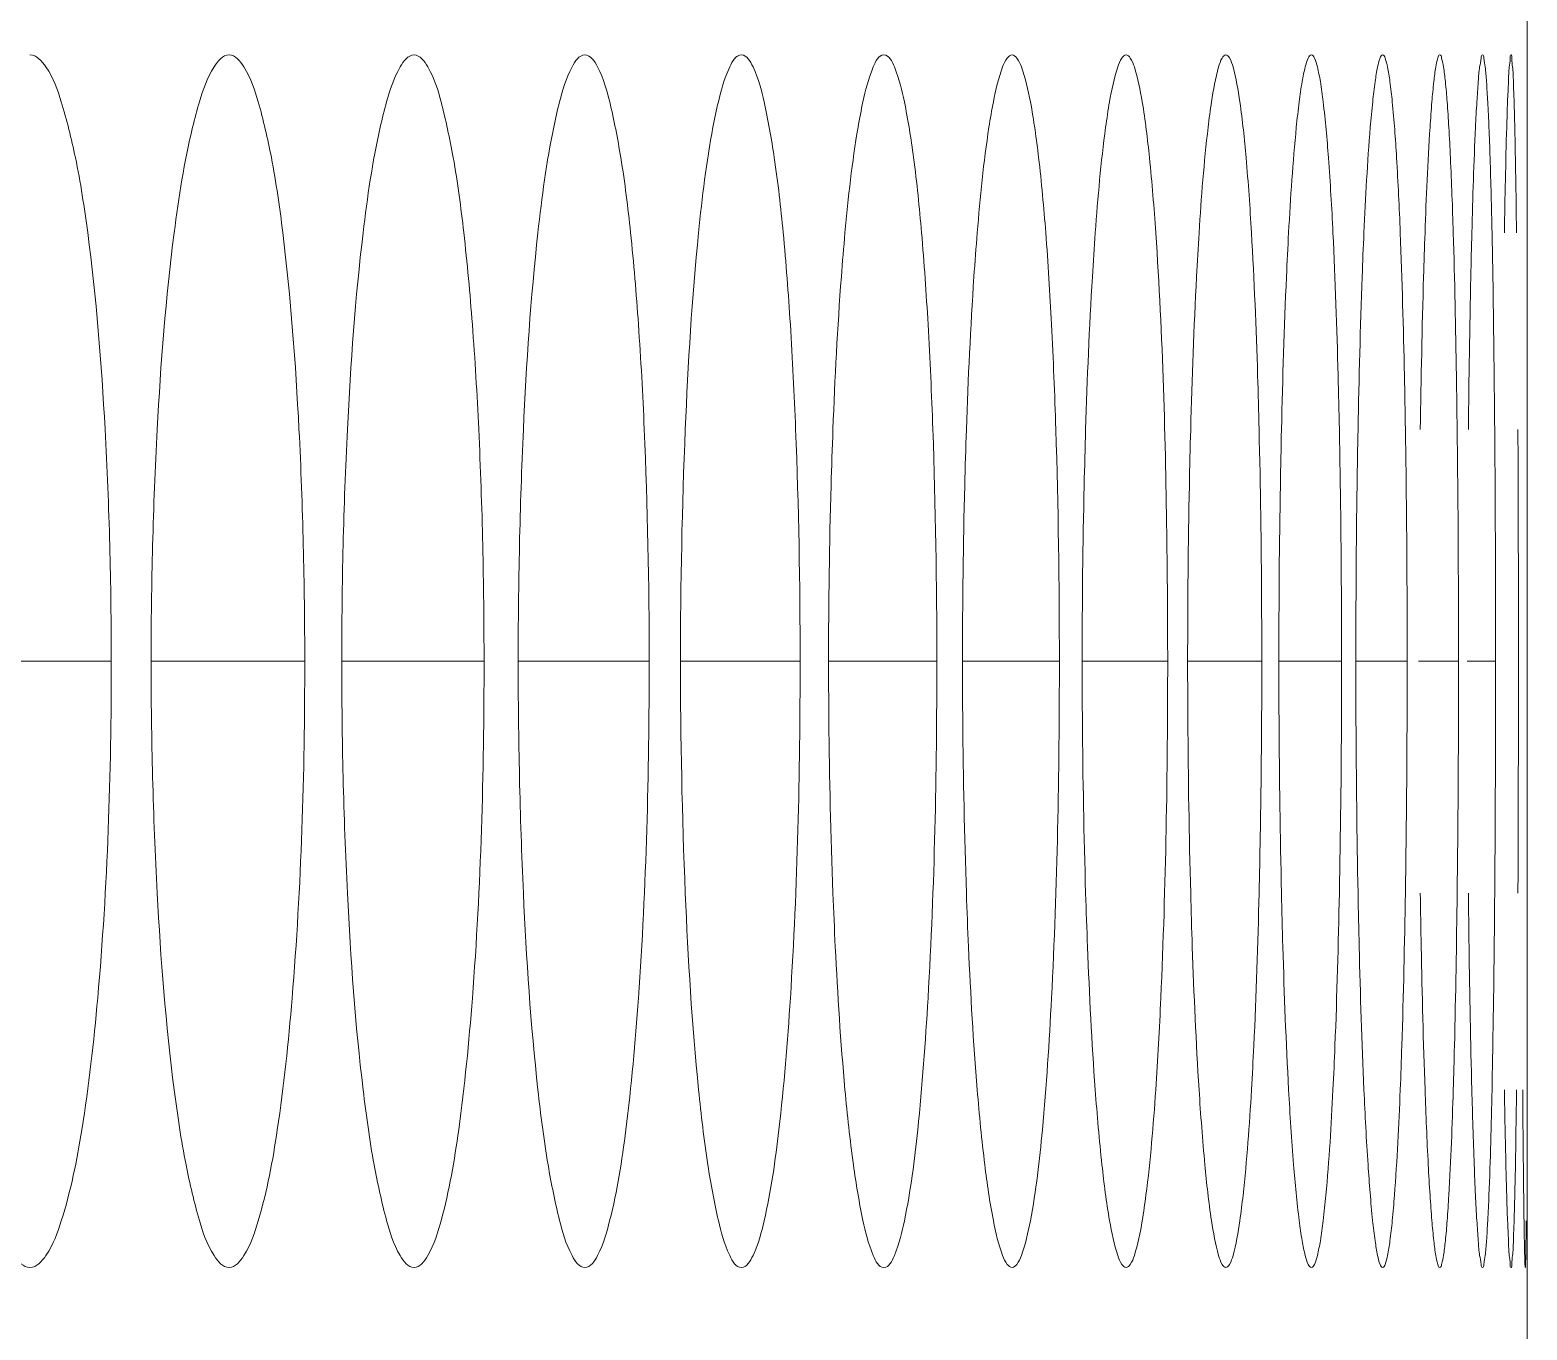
# Model space of a CAD drawing. Header units: millimetres. Extents: x 1177 to 4147, y 93 to 2194.
# Drawn here: x 2916.4 to 2923.81, y 1375.27 to 1381.71 of the extents above; entities that cross this region are included whole.
import ezdxf

# ---------------------------------------------------------------- set-up
doc = ezdxf.new("R2010")
doc.units = ezdxf.units.MM
doc.header["$LTSCALE"] = 0.1
doc.layers.get('0').update_dxf_attribs({"lineweight": 13})
doc.layers.add('标注', color=251, linetype='Continuous', lineweight=9)

msp = doc.modelspace()

# ---------------------------------------------------------------- linework, layer by layer
msp.add_line((2923.8102, 1348.8948), (2923.8102, 1914.8948))
at = {"layer": '标注'}
for p, q in [((2923.8102, 1381.5824), (2923.8102, 1382.0776)), ((2915.9881, 1378.5824), (2916.8043, 1378.5824)), ((2917.0014, 1378.5824), (2917.7616, 1378.5824)), ((2917.9447, 1378.5824), (2918.6489, 1378.5824)), ((2918.8179, 1378.5824), (2919.466, 1378.5824)), ((2919.621, 1378.5824), (2920.2129, 1378.5824)), ((2920.3538, 1378.5824), (2920.8895, 1378.5824)), ((2921.0164, 1378.5824), (2921.4959, 1378.5824)), ((2921.6087, 1378.5824), (2922.0318, 1378.5824)), ((2922.1306, 1378.5824), (2922.4974, 1378.5824)), ((2922.582, 1378.5824), (2922.8924, 1378.5824)), ((2922.963, 1378.5824), (2923.217, 1378.5824)), ((2923.2735, 1378.5824), (2923.4711, 1378.5824)), ((2923.5134, 1378.5824), (2923.6545, 1378.5824)), ((2923.8102, 1375.0872), (2923.8102, 1375.5824))]:
    msp.add_line(p, q, dxfattribs=at)
for points, knots in [([(2916.8043, 1378.5824), (2916.8043, 1378.965), (2916.7862, 1379.6732), (2916.7202, 1380.5065), (2916.6381, 1381.0447), (2916.5684, 1381.3235), (2916.5097, 1381.4963), (2916.4348, 1381.5824), (2916.4018, 1381.5824)], [0, 0, 0, 0, 0.373515, 0.691581, 0.813864, 0.906521, 0.967776, 1, 1, 1, 1]), ([(2917.3871, 1381.5824), (2917.3554, 1381.5824), (2917.2847, 1381.4933), (2917.2593, 1381.4101), (2917.2409, 1381.3506)], [0, 0, 0, 0, 0.337498, 1, 1, 1, 1]), ([(2917.7616, 1378.5824), (2917.7616, 1378.965), (2917.7449, 1379.6728), (2917.6834, 1380.5063), (2917.6073, 1381.044), (2917.5421, 1381.3235), (2917.4885, 1381.4935), (2917.4187, 1381.5824), (2917.3871, 1381.5824)], [0, 0, 0, 0, 0.374562, 0.693368, 0.815782, 0.908329, 0.969088, 1, 1, 1, 1]), ([(2918.3024, 1381.5824), (2918.2721, 1381.5824), (2918.2067, 1381.4904), (2918.1839, 1381.4098), (2918.1669, 1381.3506)], [0, 0, 0, 0, 0.329816, 1, 1, 1, 1]), ([(2918.6489, 1378.5824), (2918.6489, 1378.965), (2918.6368, 1379.5213), (2918.5953, 1380.228), (2918.5542, 1380.6774), (2918.5063, 1381.0434), (2918.4458, 1381.3237), (2918.3971, 1381.4906), (2918.3326, 1381.5824), (2918.3024, 1381.5824)], [0, 0, 0, 0, 0.375551, 0.545723, 0.695098, 0.817639, 0.910083, 0.970374, 1, 1, 1, 1]), ([(2919.1475, 1381.5824), (2919.1186, 1381.5824), (2919.0589, 1381.4872), (2919.0384, 1381.4096), (2919.0228, 1381.3506)], [0, 0, 0, 0, 0.321971, 1, 1, 1, 1]), ([(2919.466, 1378.5824), (2919.466, 1378.965), (2919.4549, 1379.5212), (2919.4168, 1380.2278), (2919.3791, 1380.6774), (2919.3351, 1381.0427), (2919.2795, 1381.324), (2919.2353, 1381.4876), (2919.1764, 1381.5824), (2919.1475, 1381.5824)], [0, 0, 0, 0, 0.376511, 0.547075, 0.696737, 0.819409, 0.911768, 0.971624, 1, 1, 1, 1]), ([(2919.9226, 1381.5824), (2919.8949, 1381.5824), (2919.8413, 1381.484), (2919.8227, 1381.4093), (2919.8085, 1381.3506)], [0, 0, 0, 0, 0.314028, 1, 1, 1, 1]), ([(2920.2129, 1378.5824), (2920.2129, 1378.965), (2920.2028, 1379.5211), (2920.1682, 1380.2277), (2920.1338, 1380.6774), (2920.0937, 1381.042), (2920.0431, 1381.3244), (2920.0029, 1381.4844), (2919.9501, 1381.5824), (2919.9226, 1381.5824)], [0, 0, 0, 0, 0.37742, 0.548358, 0.698293, 0.821093, 0.913378, 0.972833, 1, 1, 1, 1]), ([(2920.6273, 1381.5824), (2920.6009, 1381.5824), (2920.5539, 1381.4806), (2920.5369, 1381.4091), (2920.524, 1381.3506)], [0, 0, 0, 0, 0.306066, 1, 1, 1, 1]), ([(2920.8895, 1378.5824), (2920.8895, 1378.965), (2920.8805, 1379.5211), (2920.8492, 1380.2276), (2920.8182, 1380.6775), (2920.782, 1381.0412), (2920.7367, 1381.3251), (2920.6999, 1381.4811), (2920.6536, 1381.5824), (2920.6273, 1381.5824)], [0, 0, 0, 0, 0.378273, 0.549562, 0.699757, 0.822681, 0.914904, 0.973991, 1, 1, 1, 1]), ([(2921.2618, 1381.5824), (2921.2525, 1381.5824), (2921.2304, 1381.5618), (2921.1983, 1381.4848), (2921.1807, 1381.4089), (2921.1693, 1381.3506)], [0, 0, 0, 0, 0.108893, 0.304684, 1, 1, 1, 1]), ([(2921.4959, 1378.5824), (2921.4959, 1378.9649), (2921.4879, 1379.5207), (2921.4599, 1380.2279), (2921.4328, 1380.6761), (2921.399, 1381.0442), (2921.3621, 1381.3171), (2921.3245, 1381.4846), (2921.293, 1381.5618), (2921.2711, 1381.5824), (2921.2618, 1381.5824)], [0, 0, 0, 0, 0.378765, 0.550246, 0.700564, 0.823511, 0.915608, 0.974317, 0.990824, 1, 1, 1, 1]), ([(2921.8259, 1381.5824), (2921.8174, 1381.5824), (2921.7976, 1381.5606), (2921.77, 1381.4846), (2921.7542, 1381.4087), (2921.7441, 1381.3506)], [0, 0, 0, 0, 0.101909, 0.296587, 1, 1, 1, 1]), ([(2921.9727, 1380.703), (2921.9643, 1380.8269), (2921.9467, 1381.0438), (2921.9146, 1381.3162), (2921.881, 1381.4844), (2921.8541, 1381.5606), (2921.8344, 1381.5824), (2921.8259, 1381.5824)], [0, 0, 0, 0, 0.412795, 0.721593, 0.917535, 0.971685, 1, 1, 1, 1]), ([(2922.3196, 1381.5824), (2922.3118, 1381.5824), (2922.2946, 1381.5592), (2922.2712, 1381.4848), (2922.2574, 1381.4086), (2922.2486, 1381.3506)], [0, 0, 0, 0, 0.094921, 0.288654, 1, 1, 1, 1]), ([(2922.4465, 1380.703), (2922.4393, 1380.8268), (2922.424, 1381.0438), (2922.3966, 1381.3153), (2922.3672, 1381.4846), (2922.3445, 1381.5592), (2922.3274, 1381.5824), (2922.3196, 1381.5824)], [0, 0, 0, 0, 0.414841, 0.724795, 0.920667, 0.973938, 1, 1, 1, 1]), ([(2922.7429, 1381.5824), (2922.7357, 1381.5824), (2922.7214, 1381.5576), (2922.71, 1381.5157), (2922.6948, 1381.441), (2922.6869, 1381.3839), (2922.6827, 1381.3506)], [0, 0, 0, 0, 0.088051, 0.280963, 0.585765, 1, 1, 1, 1]), ([(2922.8498, 1380.703), (2922.8437, 1380.8268), (2922.8313, 1381.0426), (2922.8093, 1381.2926), (2922.7898, 1381.441), (2922.7752, 1381.5156), (2922.7642, 1381.5576), (2922.75, 1381.5824), (2922.7429, 1381.5824)], [0, 0, 0, 0, 0.416674, 0.727673, 0.840561, 0.923587, 0.976084, 1, 1, 1, 1]), ([(2923.0956, 1381.5824), (2923.0891, 1381.5824), (2923.0781, 1381.556), (2923.0685, 1381.516), (2923.0562, 1381.4406), (2923.0497, 1381.3839), (2923.0462, 1381.3506)], [0, 0, 0, 0, 0.08156, 0.273914, 0.581123, 1, 1, 1, 1]), ([(2923.1827, 1380.703), (2923.1777, 1380.8268), (2923.1676, 1381.0424), (2923.1499, 1381.2927), (2923.1339, 1381.4406), (2923.1222, 1381.516), (2923.113, 1381.5559), (2923.1021, 1381.5824), (2923.0956, 1381.5824)], [0, 0, 0, 0, 0.418337, 0.730308, 0.843348, 0.926219, 0.978065, 1, 1, 1, 1]), ([(2923.3779, 1381.5824), (2923.3719, 1381.5824), (2923.3649, 1381.5543), (2923.3563, 1381.5165), (2923.3473, 1381.4402), (2923.342, 1381.3839), (2923.3393, 1381.3506)], [0, 0, 0, 0, 0.07568, 0.267653, 0.577032, 1, 1, 1, 1]), ([(2923.445, 1380.703), (2923.4412, 1380.8267), (2923.435, 1381.0008), (2923.4239, 1381.2163), (2923.4158, 1381.3424), (2923.4074, 1381.4402), (2923.3989, 1381.5165), (2923.3908, 1381.5542), (2923.3839, 1381.5824), (2923.3779, 1381.5824)], [0, 0, 0, 0, 0.419744, 0.590146, 0.732557, 0.845737, 0.928497, 0.979815, 1, 1, 1, 1]), ([(2923.5896, 1381.5824), (2923.5841, 1381.5824), (2923.5816, 1381.5526), (2923.5732, 1381.5171), (2923.568, 1381.4398), (2923.5638, 1381.3839), (2923.5618, 1381.3506)], [0, 0, 0, 0, 0.070746, 0.262489, 0.57368, 1, 1, 1, 1]), ([(2923.6367, 1380.703), (2923.6341, 1380.8267), (2923.6299, 1381.0008), (2923.6221, 1381.2163), (2923.6166, 1381.3424), (2923.6101, 1381.4398), (2923.6055, 1381.517), (2923.5974, 1381.5526), (2923.5951, 1381.5824), (2923.5896, 1381.5824)], [0, 0, 0, 0, 0.42086, 0.591659, 0.73434, 0.847642, 0.930328, 0.98125, 1, 1, 1, 1]), ([(2923.7308, 1381.5824), (2923.7256, 1381.5824), (2923.7284, 1381.5513), (2923.7193, 1381.5176), (2923.7183, 1381.4394), (2923.715, 1381.3838), (2923.7137, 1381.3506)], [0, 0, 0, 0, 0.067135, 0.25876, 0.571272, 1, 1, 1, 1]), ([(2923.7579, 1380.703), (2923.7565, 1380.8267), (2923.7542, 1381.0008), (2923.7496, 1381.2162), (2923.7469, 1381.3425), (2923.7421, 1381.4394), (2923.7418, 1381.5175), (2923.7329, 1381.5513), (2923.736, 1381.5824), (2923.7308, 1381.5824)], [0, 0, 0, 0, 0.421633, 0.592708, 0.735581, 0.848973, 0.931617, 0.982277, 1, 1, 1, 1]), ([(2917.2409, 1381.3506), (2917.2281, 1381.3091), (2917.1717, 1381.0963), (2917.1381, 1380.8781), (2917.1154, 1380.703)], [0, 0, 0, 0, 0.197424, 1, 1, 1, 1]), ([(2918.1669, 1381.3506), (2918.155, 1381.3091), (2918.1026, 1381.0958), (2918.0715, 1380.878), (2918.0505, 1380.703)], [0, 0, 0, 0, 0.196983, 1, 1, 1, 1]), ([(2919.0228, 1381.3506), (2919.0118, 1381.309), (2918.9635, 1381.0954), (2918.9349, 1380.8778), (2918.9155, 1380.703)], [0, 0, 0, 0, 0.196571, 1, 1, 1, 1]), ([(2919.8085, 1381.3506), (2919.7985, 1381.309), (2919.7542, 1381.095), (2919.7281, 1380.8777), (2919.7104, 1380.703)], [0, 0, 0, 0, 0.196188, 1, 1, 1, 1]), ([(2920.524, 1381.3506), (2920.5149, 1381.3089), (2920.4747, 1381.0946), (2920.4511, 1380.8776), (2920.435, 1380.703)], [0, 0, 0, 0, 0.195836, 1, 1, 1, 1]), ([(2921.1693, 1381.3506), (2921.1611, 1381.3089), (2921.125, 1381.0942), (2921.1038, 1380.8774), (2921.0894, 1380.703)], [0, 0, 0, 0, 0.195515, 1, 1, 1, 1]), ([(2921.7441, 1381.3506), (2921.7369, 1381.3088), (2921.7049, 1381.0939), (2921.6862, 1380.8773), (2921.6734, 1380.703)], [0, 0, 0, 0, 0.195227, 1, 1, 1, 1]), ([(2922.2486, 1381.3506), (2922.2423, 1381.3088), (2922.2145, 1381.0937), (2922.1982, 1380.8772), (2922.1871, 1380.703)], [0, 0, 0, 0, 0.194971, 1, 1, 1, 1]), ([(2922.6827, 1381.3506), (2922.6773, 1381.3088), (2922.6536, 1381.0934), (2922.6397, 1380.8772), (2922.6303, 1380.703)], [0, 0, 0, 0, 0.194751, 1, 1, 1, 1]), ([(2923.0462, 1381.3506), (2923.0418, 1381.3087), (2923.0223, 1381.0932), (2923.0108, 1380.8771), (2923.003, 1380.703)], [0, 0, 0, 0, 0.194565, 1, 1, 1, 1]), ([(2923.3393, 1381.3506), (2923.3358, 1381.3087), (2923.3204, 1381.0931), (2923.3114, 1380.877), (2923.3052, 1380.703)], [0, 0, 0, 0, 0.194414, 1, 1, 1, 1]), ([(2923.5618, 1381.3506), (2923.5592, 1381.3087), (2923.548, 1381.093), (2923.5414, 1380.877), (2923.5369, 1380.703)], [0, 0, 0, 0, 0.194299, 1, 1, 1, 1]), ([(2923.7137, 1381.3506), (2923.7121, 1381.3087), (2923.7051, 1381.0929), (2923.7009, 1380.877), (2923.698, 1380.703)], [0, 0, 0, 0, 0.194221, 1, 1, 1, 1]), ([(2917.1154, 1380.703), (2917.0737, 1380.38), (2917.0197, 1379.6731), (2917.0014, 1378.9649), (2917.0014, 1378.5824)], [0, 0, 0, 0, 0.459902, 1, 1, 1, 1]), ([(2918.0505, 1380.703), (2918.0118, 1380.3798), (2917.9617, 1379.6729), (2917.9447, 1378.9649), (2917.9447, 1378.5824)], [0, 0, 0, 0, 0.459787, 1, 1, 1, 1]), ([(2918.9155, 1380.703), (2918.8798, 1380.3796), (2918.8336, 1379.6727), (2918.8179, 1378.9648), (2918.8179, 1378.5824)], [0, 0, 0, 0, 0.45968, 1, 1, 1, 1]), ([(2919.7104, 1380.703), (2919.6776, 1380.3794), (2919.6354, 1379.6725), (2919.621, 1378.9648), (2919.621, 1378.5824)], [0, 0, 0, 0, 0.459581, 1, 1, 1, 1]), ([(2920.435, 1380.703), (2920.4284, 1380.6304), (2920.4018, 1380.3064), (2920.3851, 1379.9817), (2920.3754, 1379.7296)], [0, 0, 0, 0, 0.22413, 1, 1, 1, 1]), ([(2921.0894, 1380.703), (2921.0834, 1380.6304), (2921.0595, 1380.3063), (2921.0445, 1379.9816), (2921.0358, 1379.7296)], [0, 0, 0, 0, 0.224066, 1, 1, 1, 1]), ([(2921.6734, 1380.703), (2921.6681, 1380.6304), (2921.647, 1380.3062), (2921.6336, 1379.9816), (2921.6259, 1379.7296)], [0, 0, 0, 0, 0.224008, 1, 1, 1, 1]), ([(2922.0318, 1378.5824), (2922.0318, 1378.7773), (2922.0266, 1379.4844), (2922.0075, 1380.1919), (2921.9727, 1380.703)], [0, 0, 0, 0, 0.275595, 1, 1, 1, 1]), ([(2922.1871, 1380.703), (2922.1824, 1380.6304), (2922.164, 1380.3062), (2922.1524, 1379.9816), (2922.1456, 1379.7296)], [0, 0, 0, 0, 0.223957, 1, 1, 1, 1]), ([(2922.4841, 1379.7296), (2922.482, 1379.8184), (2922.4732, 1380.143), (2922.4603, 1380.4675), (2922.4465, 1380.703)], [0, 0, 0, 0, 0.273384, 1, 1, 1, 1]), ([(2922.6303, 1380.703), (2922.6263, 1380.6304), (2922.6106, 1380.3061), (2922.6006, 1379.9815), (2922.5949, 1379.7296)], [0, 0, 0, 0, 0.223913, 1, 1, 1, 1]), ([(2922.8814, 1379.7296), (2922.8796, 1379.8184), (2922.8722, 1380.1429), (2922.8614, 1380.4674), (2922.8498, 1380.703)], [0, 0, 0, 0, 0.273416, 1, 1, 1, 1]), ([(2923.003, 1380.703), (2922.9997, 1380.6304), (2922.9867, 1380.3061), (2922.9785, 1379.9815), (2922.9737, 1379.7296)], [0, 0, 0, 0, 0.223876, 1, 1, 1, 1]), ([(2923.2081, 1379.7296), (2923.2067, 1379.8184), (2923.2007, 1380.1429), (2923.192, 1380.4674), (2923.1827, 1380.703)], [0, 0, 0, 0, 0.273443, 1, 1, 1, 1]), ([(2923.3052, 1380.703), (2923.3026, 1380.6304), (2923.2923, 1380.306), (2923.2858, 1379.9815), (2923.282, 1379.7296)], [0, 0, 0, 0, 0.223846, 1, 1, 1, 1]), ([(2923.4643, 1379.7296), (2923.4632, 1379.8184), (2923.4587, 1380.1429), (2923.4521, 1380.4673), (2923.445, 1380.703)], [0, 0, 0, 0, 0.273464, 1, 1, 1, 1]), ([(2923.5369, 1380.703), (2923.535, 1380.6304), (2923.5274, 1380.306), (2923.5225, 1379.9815), (2923.5197, 1379.7296)], [0, 0, 0, 0, 0.223823, 1, 1, 1, 1]), ([(2923.65, 1379.7296), (2923.6493, 1379.8184), (2923.6462, 1380.1428), (2923.6417, 1380.4673), (2923.6367, 1380.703)], [0, 0, 0, 0, 0.273479, 1, 1, 1, 1]), ([(2920.3754, 1379.7296), (2920.3718, 1379.6373), (2920.3591, 1379.255), (2920.3538, 1378.8724), (2920.3538, 1378.5824)], [0, 0, 0, 0, 0.241646, 1, 1, 1, 1]), ([(2921.0358, 1379.7296), (2921.0326, 1379.6373), (2921.0212, 1379.2549), (2921.0164, 1378.8724), (2921.0164, 1378.5824)], [0, 0, 0, 0, 0.24163, 1, 1, 1, 1]), ([(2921.6259, 1379.7296), (2921.6231, 1379.6373), (2921.6129, 1379.2549), (2921.6087, 1378.8724), (2921.6087, 1378.5824)], [0, 0, 0, 0, 0.241616, 1, 1, 1, 1]), ([(2922.1456, 1379.7296), (2922.1431, 1379.6373), (2922.1343, 1379.2549), (2922.1306, 1378.8724), (2922.1306, 1378.5824)], [0, 0, 0, 0, 0.241603, 1, 1, 1, 1]), ([(2922.4974, 1378.5824), (2922.4974, 1378.6803), (2922.4962, 1379.0628), (2922.4909, 1379.4452), (2922.4841, 1379.7296)], [0, 0, 0, 0, 0.256117, 1, 1, 1, 1]), ([(2922.5949, 1379.7296), (2922.5928, 1379.6373), (2922.5852, 1379.2549), (2922.582, 1378.8724), (2922.582, 1378.5824)], [0, 0, 0, 0, 0.241592, 1, 1, 1, 1]), ([(2922.8924, 1378.5824), (2922.8924, 1378.6803), (2922.8915, 1379.0628), (2922.887, 1379.4452), (2922.8814, 1379.7296)], [0, 0, 0, 0, 0.256123, 1, 1, 1, 1]), ([(2922.9737, 1379.7296), (2922.9719, 1379.6373), (2922.9656, 1379.2549), (2922.963, 1378.8724), (2922.963, 1378.5824)], [0, 0, 0, 0, 0.241583, 1, 1, 1, 1]), ([(2923.217, 1378.5824), (2923.217, 1378.6803), (2923.2163, 1379.0628), (2923.2127, 1379.4452), (2923.2081, 1379.7296)], [0, 0, 0, 0, 0.256128, 1, 1, 1, 1]), ([(2923.4711, 1378.5824), (2923.4711, 1378.6803), (2923.4705, 1379.0628), (2923.4678, 1379.4452), (2923.4643, 1379.7296)], [0, 0, 0, 0, 0.256131, 1, 1, 1, 1]), ([(2923.6545, 1378.5824), (2923.6545, 1378.6803), (2923.6542, 1379.0627), (2923.6523, 1379.4452), (2923.65, 1379.7296)], [0, 0, 0, 0, 0.256134, 1, 1, 1, 1]), ([(2923.7675, 1378.5824), (2923.7675, 1378.6803), (2923.7673, 1379.0627), (2923.7663, 1379.4452), (2923.7651, 1379.7296)], [0, 0, 0, 0, 0.256136, 1, 1, 1, 1]), ([(2916.557, 1375.8141), (2916.6045, 1375.9605), (2916.676, 1376.3279), (2916.7796, 1377.2503), (2916.8043, 1378.0264), (2916.8043, 1378.5824)], [0, 0, 0, 0, 0.165692, 0.401192, 1, 1, 1, 1]), ([(2917.0014, 1378.5824), (2917.0014, 1378.1999), (2917.0197, 1377.4917), (2917.0737, 1376.7848), (2917.1154, 1376.4617)], [0, 0, 0, 0, 0.540098, 1, 1, 1, 1]), ([(2917.5315, 1375.8141), (2917.5759, 1375.9609), (2917.6423, 1376.3283), (2917.7387, 1377.2508), (2917.7616, 1378.0264), (2917.7616, 1378.5824)], [0, 0, 0, 0, 0.165291, 0.400759, 1, 1, 1, 1]), ([(2917.9447, 1378.5824), (2917.9447, 1378.1999), (2917.9617, 1377.4919), (2918.0118, 1376.785), (2918.0505, 1376.4617)], [0, 0, 0, 0, 0.540213, 1, 1, 1, 1]), ([(2918.4361, 1375.8141), (2918.4773, 1375.9614), (2918.5386, 1376.3288), (2918.6278, 1377.2513), (2918.6489, 1378.0265), (2918.6489, 1378.5824)], [0, 0, 0, 0, 0.164917, 0.400355, 1, 1, 1, 1]), ([(2918.8179, 1378.5824), (2918.8179, 1378.1999), (2918.8336, 1377.4921), (2918.8798, 1376.7852), (2918.9155, 1376.4617)], [0, 0, 0, 0, 0.54032, 1, 1, 1, 1]), ([(2919.2705, 1375.8141), (2919.3085, 1375.9618), (2919.3648, 1376.3292), (2919.4467, 1377.2517), (2919.466, 1378.0265), (2919.466, 1378.5824)], [0, 0, 0, 0, 0.164569, 0.399981, 1, 1, 1, 1]), ([(2919.621, 1378.5824), (2919.621, 1378.1999), (2919.6354, 1377.4922), (2919.6776, 1376.7853), (2919.7104, 1376.4617)], [0, 0, 0, 0, 0.540419, 1, 1, 1, 1]), ([(2920.0348, 1375.8141), (2920.0695, 1375.9622), (2920.1208, 1376.3296), (2920.1954, 1377.2521), (2920.2129, 1378.0266), (2920.2129, 1378.5824)], [0, 0, 0, 0, 0.164249, 0.399636, 1, 1, 1, 1]), ([(2920.3538, 1378.5824), (2920.3538, 1378.4844), (2920.3557, 1378.1019), (2920.3645, 1377.7195), (2920.3754, 1377.4351)], [0, 0, 0, 0, 0.256086, 1, 1, 1, 1]), ([(2920.7288, 1375.8141), (2920.7603, 1375.9625), (2920.8065, 1376.3299), (2920.8738, 1377.2525), (2920.8895, 1378.0266), (2920.8895, 1378.5824)], [0, 0, 0, 0, 0.163958, 0.399322, 1, 1, 1, 1]), ([(2921.0164, 1378.5824), (2921.0164, 1378.4844), (2921.0181, 1378.1019), (2921.026, 1377.7195), (2921.0358, 1377.4351)], [0, 0, 0, 0, 0.256095, 1, 1, 1, 1]), ([(2921.3526, 1375.8141), (2921.3807, 1375.9629), (2921.4219, 1376.3302), (2921.4819, 1377.2528), (2921.4959, 1378.0267), (2921.4959, 1378.5824)], [0, 0, 0, 0, 0.163694, 0.399039, 1, 1, 1, 1]), ([(2921.6087, 1378.5824), (2921.6087, 1378.4844), (2921.6102, 1378.102), (2921.6172, 1377.7195), (2921.6259, 1377.4351)], [0, 0, 0, 0, 0.256104, 1, 1, 1, 1]), ([(2921.9727, 1376.4617), (2921.983, 1376.6131), (2922.0203, 1377.3194), (2922.0318, 1378.0269), (2922.0318, 1378.5824)], [0, 0, 0, 0, 0.214546, 1, 1, 1, 1]), ([(2922.1306, 1378.5824), (2922.1306, 1378.4844), (2922.1319, 1378.102), (2922.138, 1377.7195), (2922.1456, 1377.4351)], [0, 0, 0, 0, 0.256112, 1, 1, 1, 1]), ([(2922.4841, 1377.4351), (2922.4863, 1377.5275), (2922.4942, 1377.9099), (2922.4974, 1378.2923), (2922.4974, 1378.5824)], [0, 0, 0, 0, 0.241594, 1, 1, 1, 1]), ([(2922.582, 1378.5824), (2922.582, 1378.4844), (2922.5831, 1378.102), (2922.5884, 1377.7195), (2922.5949, 1377.4351)], [0, 0, 0, 0, 0.256118, 1, 1, 1, 1]), ([(2922.8814, 1377.4351), (2922.8832, 1377.5275), (2922.8898, 1377.9099), (2922.8924, 1378.2923), (2922.8924, 1378.5824)], [0, 0, 0, 0, 0.241585, 1, 1, 1, 1]), ([(2922.963, 1378.5824), (2922.963, 1378.4844), (2922.9639, 1378.102), (2922.9683, 1377.7196), (2922.9737, 1377.4351)], [0, 0, 0, 0, 0.256124, 1, 1, 1, 1]), ([(2923.2081, 1377.4351), (2923.2096, 1377.5275), (2923.2149, 1377.9099), (2923.217, 1378.2923), (2923.217, 1378.5824)], [0, 0, 0, 0, 0.241577, 1, 1, 1, 1]), ([(2923.4643, 1377.4351), (2923.4654, 1377.5275), (2923.4694, 1377.9099), (2923.4711, 1378.2923), (2923.4711, 1378.5824)], [0, 0, 0, 0, 0.241571, 1, 1, 1, 1]), ([(2923.65, 1377.4351), (2923.6508, 1377.5275), (2923.6535, 1377.9099), (2923.6545, 1378.2923), (2923.6545, 1378.5824)], [0, 0, 0, 0, 0.241566, 1, 1, 1, 1]), ([(2923.7651, 1377.4351), (2923.7655, 1377.5275), (2923.7669, 1377.9099), (2923.7675, 1378.2923), (2923.7675, 1378.5824)], [0, 0, 0, 0, 0.241563, 1, 1, 1, 1]), ([(2920.3754, 1377.4351), (2920.3788, 1377.3464), (2920.393, 1377.0216), (2920.4134, 1376.697), (2920.435, 1376.4617)], [0, 0, 0, 0, 0.273226, 1, 1, 1, 1]), ([(2921.0358, 1377.4351), (2921.0389, 1377.3464), (2921.0516, 1377.0217), (2921.07, 1376.6971), (2921.0894, 1376.4617)], [0, 0, 0, 0, 0.273277, 1, 1, 1, 1]), ([(2921.6259, 1377.4351), (2921.6286, 1377.3464), (2921.6399, 1377.0217), (2921.6562, 1376.6972), (2921.6734, 1376.4617)], [0, 0, 0, 0, 0.273324, 1, 1, 1, 1]), ([(2922.1456, 1377.4351), (2922.148, 1377.3464), (2922.1579, 1377.0218), (2922.1721, 1376.6973), (2922.1871, 1376.4617)], [0, 0, 0, 0, 0.273364, 1, 1, 1, 1]), ([(2922.4465, 1376.4617), (2922.4508, 1376.5343), (2922.4677, 1376.8586), (2922.4781, 1377.1832), (2922.4841, 1377.4351)], [0, 0, 0, 0, 0.223934, 1, 1, 1, 1]), ([(2922.5949, 1377.4351), (2922.5969, 1377.3464), (2922.6053, 1377.0218), (2922.6175, 1376.6973), (2922.6303, 1376.4617)], [0, 0, 0, 0, 0.2734, 1, 1, 1, 1]), ([(2922.8498, 1376.4617), (2922.8534, 1376.5343), (2922.8676, 1376.8587), (2922.8763, 1377.1832), (2922.8814, 1377.4351)], [0, 0, 0, 0, 0.223894, 1, 1, 1, 1]), ([(2922.9737, 1377.4351), (2922.9754, 1377.3464), (2922.9824, 1377.0218), (2922.9924, 1376.6974), (2923.003, 1376.4617)], [0, 0, 0, 0, 0.273429, 1, 1, 1, 1]), ([(2923.1827, 1376.4617), (2923.1856, 1376.5343), (2923.197, 1376.8587), (2923.204, 1377.1832), (2923.2081, 1377.4351)], [0, 0, 0, 0, 0.22386, 1, 1, 1, 1]), ([(2923.282, 1377.4351), (2923.2833, 1377.3464), (2923.2889, 1377.0219), (2923.2968, 1376.6974), (2923.3052, 1376.4617)], [0, 0, 0, 0, 0.273453, 1, 1, 1, 1]), ([(2923.445, 1376.4617), (2923.4472, 1376.5344), (2923.4559, 1376.8588), (2923.4612, 1377.1833), (2923.4643, 1377.4351)], [0, 0, 0, 0, 0.223834, 1, 1, 1, 1]), ([(2923.5197, 1377.4351), (2923.5207, 1377.3464), (2923.5248, 1377.0219), (2923.5307, 1376.6974), (2923.5369, 1376.4617)], [0, 0, 0, 0, 0.273472, 1, 1, 1, 1]), ([(2923.6367, 1376.4617), (2923.6382, 1376.5344), (2923.6443, 1376.8588), (2923.6479, 1377.1833), (2923.65, 1377.4351)], [0, 0, 0, 0, 0.223814, 1, 1, 1, 1]), ([(2916.1104, 1376.4617), (2916.1276, 1376.3375), (2916.1616, 1376.1205), (2916.2332, 1375.8413), (2916.2934, 1375.6685), (2916.3687, 1375.5824), (2916.4018, 1375.5824)], [0, 0, 0, 0, 0.396145, 0.696516, 0.895316, 1, 1, 1, 1]), ([(2917.1154, 1376.4617), (2917.1315, 1376.3375), (2917.163, 1376.1211), (2917.2301, 1375.8413), (2917.2851, 1375.6712), (2917.3554, 1375.5824), (2917.3871, 1375.5824)], [0, 0, 0, 0, 0.39889, 0.700646, 0.898977, 1, 1, 1, 1]), ([(2918.0505, 1376.4617), (2918.0654, 1376.3376), (2918.0945, 1376.1218), (2918.1569, 1375.8412), (2918.207, 1375.6741), (2918.272, 1375.5824), (2918.3024, 1375.5824)], [0, 0, 0, 0, 0.401577, 0.704706, 0.902616, 1, 1, 1, 1]), ([(2918.9155, 1376.4617), (2918.9292, 1376.3377), (2918.956, 1376.1225), (2919.0135, 1375.8409), (2919.0592, 1375.6771), (2919.1186, 1375.5824), (2919.1475, 1375.5824)], [0, 0, 0, 0, 0.404191, 0.708673, 0.906209, 1, 1, 1, 1]), ([(2919.7104, 1376.4617), (2919.7229, 1376.3377), (2919.7475, 1376.1233), (2919.7999, 1375.8404), (2919.8416, 1375.6803), (2919.8949, 1375.5824), (2919.9226, 1375.5824)], [0, 0, 0, 0, 0.406714, 0.712519, 0.90973, 1, 1, 1, 1]), ([(2920.435, 1376.4617), (2920.4464, 1376.3378), (2920.4687, 1376.1241), (2920.5159, 1375.8398), (2920.5541, 1375.6836), (2920.6009, 1375.5824), (2920.6273, 1375.5824)], [0, 0, 0, 0, 0.409128, 0.716215, 0.913149, 1, 1, 1, 1]), ([(2921.0894, 1376.4617), (2921.0996, 1376.3378), (2921.1208, 1376.1209), (2921.1594, 1375.8478), (2921.1982, 1375.6801), (2921.2304, 1375.6029), (2921.2525, 1375.5824), (2921.2618, 1375.5824)], [0, 0, 0, 0, 0.410337, 0.717846, 0.914038, 0.96928, 1, 1, 1, 1]), ([(2921.6734, 1376.4617), (2921.6825, 1376.3379), (2921.7013, 1376.1209), (2921.7352, 1375.8485), (2921.77, 1375.6802), (2921.7976, 1375.6042), (2921.8174, 1375.5824), (2921.8259, 1375.5824)], [0, 0, 0, 0, 0.412556, 0.72129, 0.917343, 0.971601, 1, 1, 1, 1]), ([(2921.9059, 1375.8141), (2921.9129, 1375.8559), (2921.9434, 1376.0709), (2921.9609, 1376.2874), (2921.9727, 1376.4617)], [0, 0, 0, 0, 0.195157, 1, 1, 1, 1]), ([(2922.1871, 1376.4617), (2922.195, 1376.3379), (2922.2114, 1376.1209), (2922.2406, 1375.8494), (2922.2712, 1375.6801), (2922.2946, 1375.6055), (2922.3118, 1375.5824), (2922.3196, 1375.5824)], [0, 0, 0, 0, 0.414625, 0.724518, 0.920485, 0.973854, 1, 1, 1, 1]), ([(2922.3888, 1375.8141), (2922.3949, 1375.856), (2922.4212, 1376.0711), (2922.4363, 1376.2875), (2922.4465, 1376.4617)], [0, 0, 0, 0, 0.194911, 1, 1, 1, 1]), ([(2922.6303, 1376.4617), (2922.637, 1376.3379), (2922.6507, 1376.1221), (2922.6742, 1375.8721), (2922.6948, 1375.7237), (2922.71, 1375.6491), (2922.7214, 1375.6071), (2922.7357, 1375.5824), (2922.7429, 1375.5824)], [0, 0, 0, 0, 0.416482, 0.727426, 0.840337, 0.92342, 0.976003, 1, 1, 1, 1]), ([(2922.8013, 1375.8141), (2922.8064, 1375.856), (2922.8286, 1376.0714), (2922.8413, 1376.2876), (2922.8498, 1376.4617)], [0, 0, 0, 0, 0.194699, 1, 1, 1, 1]), ([(2923.003, 1376.4617), (2923.0085, 1376.338), (2923.0199, 1376.1224), (2923.0392, 1375.872), (2923.0562, 1375.7241), (2923.0685, 1375.6488), (2923.0781, 1375.6088), (2923.0891, 1375.5824), (2923.0956, 1375.5824)], [0, 0, 0, 0, 0.418174, 0.730095, 0.843153, 0.926071, 0.977989, 1, 1, 1, 1]), ([(2923.1433, 1375.8141), (2923.1474, 1375.856), (2923.1655, 1376.0716), (2923.1757, 1376.2877), (2923.1827, 1376.4617)], [0, 0, 0, 0, 0.194522, 1, 1, 1, 1]), ([(2923.3052, 1376.4617), (2923.3096, 1376.338), (2923.3168, 1376.1639), (2923.3292, 1375.9484), (2923.3382, 1375.8224), (2923.3473, 1375.7246), (2923.3563, 1375.6483), (2923.3649, 1375.6105), (2923.3719, 1375.5824), (2923.3779, 1375.5824)], [0, 0, 0, 0, 0.419612, 0.589982, 0.732383, 0.845577, 0.928373, 0.979748, 1, 1, 1, 1]), ([(2923.4148, 1375.8141), (2923.418, 1375.856), (2923.4319, 1376.0717), (2923.4397, 1376.2877), (2923.445, 1376.4617)], [0, 0, 0, 0, 0.194381, 1, 1, 1, 1]), ([(2923.5369, 1376.4617), (2923.5401, 1376.338), (2923.5453, 1376.1639), (2923.5545, 1375.9485), (2923.5608, 1375.8223), (2923.568, 1375.725), (2923.5732, 1375.6477), (2923.5816, 1375.6121), (2923.5841, 1375.5824), (2923.5896, 1375.5824)], [0, 0, 0, 0, 0.420763, 0.591537, 0.73421, 0.847522, 0.930234, 0.981197, 1, 1, 1, 1]), ([(2923.6157, 1375.8141), (2923.6179, 1375.856), (2923.6277, 1376.0718), (2923.6331, 1376.2878), (2923.6367, 1376.4617)], [0, 0, 0, 0, 0.194275, 1, 1, 1, 1]), ([(2923.698, 1376.4617), (2923.7001, 1376.338), (2923.7033, 1376.1639), (2923.7092, 1375.9485), (2923.7128, 1375.8222), (2923.7183, 1375.7253), (2923.7193, 1375.6472), (2923.7284, 1375.6134), (2923.7256, 1375.5824), (2923.7308, 1375.5824)], [0, 0, 0, 0, 0.421573, 0.592633, 0.735501, 0.848899, 0.931558, 0.982243, 1, 1, 1, 1]), ([(2923.7461, 1375.8141), (2923.7474, 1375.8561), (2923.7529, 1376.0719), (2923.7559, 1376.2878), (2923.7579, 1376.4617)], [0, 0, 0, 0, 0.194207, 1, 1, 1, 1]), ([(2923.7885, 1376.4617), (2923.7894, 1376.338), (2923.7909, 1376.1641), (2923.7933, 1375.9483), (2923.7948, 1375.8228), (2923.7967, 1375.7238), (2923.7976, 1375.657), (2923.7994, 1375.6189), (2923.799, 1375.5988), (2923.8015, 1375.5904), (2923.8001, 1375.5824), (2923.8014, 1375.5824)], [0, 0, 0, 0, 0.421991, 0.593198, 0.736164, 0.849605, 0.932235, 0.961597, 0.982776, 0.995618, 1, 1, 1, 1]), ([(2916.4018, 1375.5824), (2916.4348, 1375.5824), (2916.5101, 1375.6687), (2916.5376, 1375.7544), (2916.557, 1375.8141)], [0, 0, 0, 0, 0.34471, 1, 1, 1, 1]), ([(2917.3871, 1375.5824), (2917.4187, 1375.5824), (2917.4889, 1375.6715), (2917.5136, 1375.7547), (2917.5315, 1375.8141)], [0, 0, 0, 0, 0.337196, 1, 1, 1, 1]), ([(2918.3024, 1375.5824), (2918.3326, 1375.5824), (2918.3975, 1375.6745), (2918.4195, 1375.755), (2918.4361, 1375.8141)], [0, 0, 0, 0, 0.329473, 1, 1, 1, 1]), ([(2919.1475, 1375.5824), (2919.1764, 1375.5824), (2919.2356, 1375.6776), (2919.2554, 1375.7552), (2919.2705, 1375.8141)], [0, 0, 0, 0, 0.321593, 1, 1, 1, 1]), ([(2919.9226, 1375.5824), (2919.9501, 1375.5824), (2920.0032, 1375.6809), (2920.021, 1375.7555), (2920.0348, 1375.8141)], [0, 0, 0, 0, 0.313618, 1, 1, 1, 1]), ([(2920.6273, 1375.5824), (2920.6536, 1375.5824), (2920.7001, 1375.6843), (2920.7164, 1375.7557), (2920.7288, 1375.8141)], [0, 0, 0, 0, 0.305632, 1, 1, 1, 1]), ([(2921.2618, 1375.5824), (2921.2711, 1375.5824), (2921.293, 1375.6029), (2921.3245, 1375.6801), (2921.3415, 1375.7559), (2921.3526, 1375.8141)], [0, 0, 0, 0, 0.10873, 0.304328, 1, 1, 1, 1]), ([(2921.8259, 1375.5824), (2921.8344, 1375.5824), (2921.8541, 1375.6042), (2921.881, 1375.6802), (2921.8962, 1375.756), (2921.9059, 1375.8141)], [0, 0, 0, 0, 0.10172, 0.296219, 1, 1, 1, 1]), ([(2922.3196, 1375.5824), (2922.3274, 1375.5824), (2922.3445, 1375.6056), (2922.3672, 1375.68), (2922.3805, 1375.7562), (2922.3888, 1375.8141)], [0, 0, 0, 0, 0.094713, 0.288283, 1, 1, 1, 1]), ([(2922.7429, 1375.5824), (2922.75, 1375.5824), (2922.7642, 1375.6071), (2922.7752, 1375.6491), (2922.7899, 1375.7237), (2922.7973, 1375.7808), (2922.8013, 1375.8141)], [0, 0, 0, 0, 0.087832, 0.280603, 0.585474, 1, 1, 1, 1]), ([(2923.0956, 1375.5824), (2923.1021, 1375.5824), (2923.113, 1375.6088), (2923.1222, 1375.6487), (2923.1339, 1375.7241), (2923.14, 1375.7809), (2923.1433, 1375.8141)], [0, 0, 0, 0, 0.081343, 0.27358, 0.58086, 1, 1, 1, 1]), ([(2923.3779, 1375.5824), (2923.3839, 1375.5824), (2923.3908, 1375.6105), (2923.3989, 1375.6482), (2923.4074, 1375.7246), (2923.4123, 1375.7809), (2923.4148, 1375.8141)], [0, 0, 0, 0, 0.07548, 0.267362, 0.576807, 1, 1, 1, 1]), ([(2923.5896, 1375.5824), (2923.5951, 1375.5824), (2923.5974, 1375.6122), (2923.6055, 1375.6477), (2923.6101, 1375.725), (2923.6139, 1375.7809), (2923.6157, 1375.8141)], [0, 0, 0, 0, 0.070582, 0.262261, 0.573507, 1, 1, 1, 1]), ([(2923.7308, 1375.5824), (2923.736, 1375.5824), (2923.7329, 1375.6135), (2923.7418, 1375.6471), (2923.7421, 1375.7254), (2923.7451, 1375.7809), (2923.7461, 1375.8141)], [0, 0, 0, 0, 0.067027, 0.258613, 0.571162, 1, 1, 1, 1]), ([(2923.8014, 1375.5824), (2923.8026, 1375.5824), (2923.8011, 1375.5904), (2923.8035, 1375.5988), (2923.803, 1375.6189), (2923.8045, 1375.657), (2923.8049, 1375.7237), (2923.8056, 1375.7809), (2923.8059, 1375.8141)], [0, 0, 0, 0, 0.016586, 0.065245, 0.145509, 0.256791, 0.569993, 1, 1, 1, 1])]:
    msp.add_open_spline(points, degree=3, knots=knots, dxfattribs=at)

doc.saveas('drawing.dxf')
